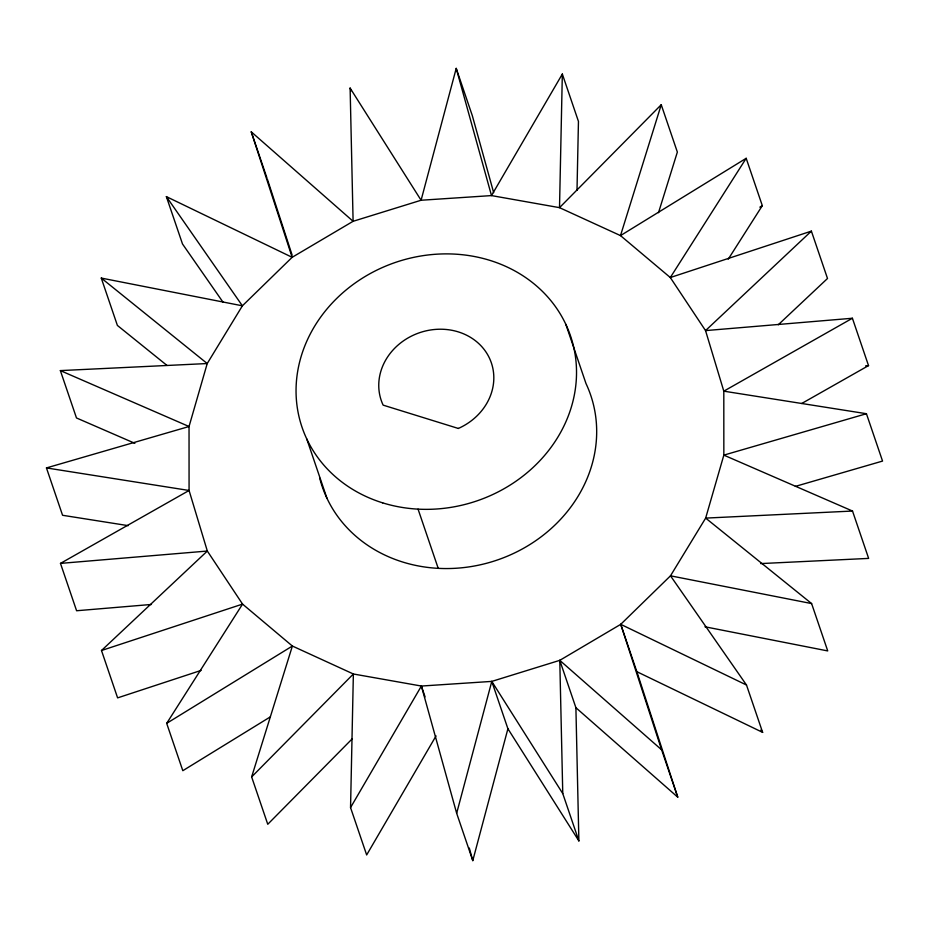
<?xml version="1.0" encoding="UTF-8"?>
<svg xmlns="http://www.w3.org/2000/svg" width="929" height="929" viewBox="0 0 929 929"><rect width="100%" height="100%" fill="white"/><g stroke="black" fill="none" stroke-linecap="round" stroke-linejoin="round"><path stroke-width="1.39" d="M436.049 735.907L366.665 854.947L350.547 807.591L353.368 673.989L292.38 646.038L242.562 604.105L207.33 551.048L189.075 490.477L189.04 426.516L207.225 363.541L242.388 305.815L292.147 257.31L353.101 221.299L421.092 200.246L491.499 195.589L559.513 207.655L620.502 235.606L670.308 277.539L705.541 330.596L723.807 391.167L723.842 455.129L705.657 518.103L670.494 575.817L620.735 624.334L559.781 660.345L491.789 681.398L421.383 686.043L353.368 673.989L251.643 776.923L267.761 824.278L352.196 738.845M222.983 302.146L182.502 243.979L166.372 196.623L292.147 257.31L251.248 131.825L353.101 221.299L350.117 88.081L421.092 200.246L456.22 68.374L491.499 195.589L562.335 74.053L559.513 207.655L661.239 104.722L677.357 152.077L658.498 212.695M577.002 190.364L578.453 121.409L562.335 74.053M491.789 681.398L507.908 728.754L472.78 860.626L456.662 813.27L491.789 681.398L562.765 793.563L578.883 840.919L575.899 707.701L559.781 660.345L661.622 749.819L677.752 797.175L575.899 707.701M251.643 776.923L292.38 646.038L166.686 723.343L182.816 770.698L270.304 716.898M661.239 104.722L620.502 235.606L746.184 158.302L762.314 205.657L728.243 259.191M350.547 807.591L421.383 686.043L425.064 696.878M166.686 723.343L242.562 604.105L101.493 650.509L117.611 697.876L201.163 670.39M746.184 158.302L670.308 277.539L811.389 231.124L827.507 278.491L778.258 324.778M101.493 650.509L207.33 551.048L60.478 563.392L76.596 610.748L151.462 604.454M811.389 231.124L705.541 330.596L852.404 318.252L868.522 365.608L801.704 403.5M759.841 207.167L762.314 205.657M60.478 563.392L189.075 490.477L46.45 467.926L62.568 515.281L128.179 525.651M852.404 318.252L723.807 391.167L866.432 413.719L882.55 461.074L795.34 486.401M46.45 467.926L189.04 426.516L60.362 370.601L76.48 417.957L134.856 443.319M866.432 413.719L723.842 455.129L852.52 511.043L868.638 558.399L760.654 563.589M865.642 365.852L868.522 365.608M60.362 370.601L207.225 363.541L101.273 278.073L117.391 325.429L166.988 365.434M852.52 511.043L705.657 518.103L811.609 603.571L827.727 650.927L704.96 626.785M101.273 278.073L242.388 305.815L166.372 196.623M811.609 603.571L670.494 575.817L746.498 685.021L762.628 732.377L636.853 671.69L620.735 624.334L746.498 685.021M760.967 729.997L762.628 732.377M507.908 728.754L578.883 840.919M565.819 324.302L585.978 383.503A141.8 126.007 -18.8 0 1 498.919 559.455A141.8 126.007 -18.8 0 1 319.646 477.889M456.22 68.374L472.338 115.73L493.659 192.628M350.117 88.081L351.034 90.787M418.062 509.138L438.209 568.339M251.248 131.825L266.913 177.834M306.756 438.941L326.903 498.141M636.853 671.69L677.752 797.175M620.735 624.334L661.622 749.819M267.378 179.181L292.089 255.022M469.296 848.038L472.78 860.626M421.383 686.043L456.662 813.27M559.781 660.345L562.765 793.563M458.334 428.455L383.143 405.137A58.179 51.699 -18.8 0 1 414.241 334.788A58.179 51.699 -18.8 0 1 489.432 358.106A58.179 51.699 -18.8 0 1 458.334 428.455M382.69 502.868A141.8 126.007 -18.8 0 0 575.318 355.807A141.8 126.007 -18.8 0 0 350.848 286.19A141.8 126.007 -18.8 0 0 382.69 502.868"/></g></svg>
